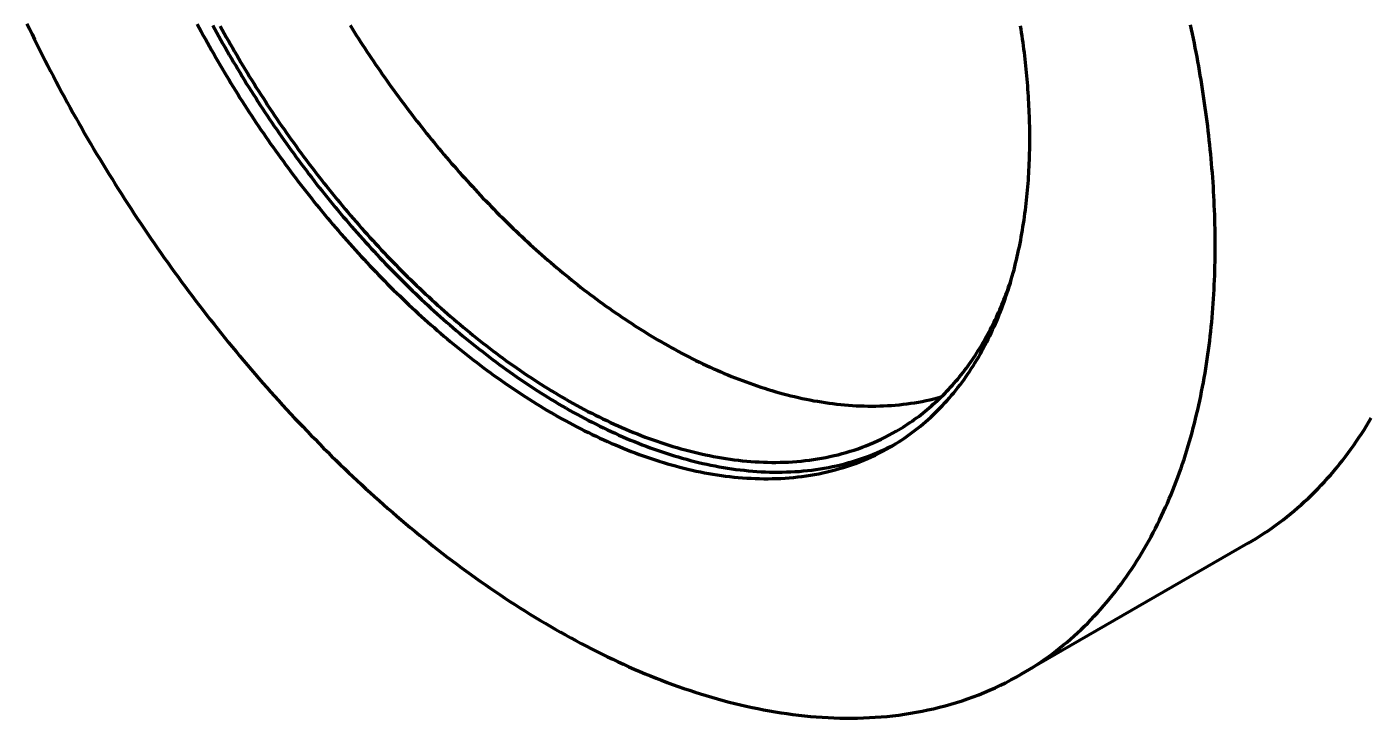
# Model space of a CAD drawing. Header units: millimetres. Extents: x 0 to 2382, y 0 to 420.
# Drawn here: x 281.24 to 306.33, y 60.7 to 73.61 of the extents above; entities that cross this region are included whole.
import ezdxf

# ---------------------------------------------------------------- set-up
doc = ezdxf.new("R2010")
doc.units = ezdxf.units.MM
doc.layers.add('01-VISIBLE', color=7, linetype='CONTINUOUS', lineweight=70)

msp = doc.modelspace()

# ---------------------------------------------------------------- linework, layer by layer
at = {"layer": '01-VISIBLE'}
msp.add_line((304.067, 63.969), (299.824, 61.519), dxfattribs=at)
for points in [[(281.244, 73.672), (281.291, 73.573), (281.34, 73.474), (281.388, 73.375), (281.437, 73.276), (281.487, 73.177), (281.536, 73.078), (281.586, 72.98), (281.637, 72.882), (281.687, 72.784), (281.739, 72.686), (281.79, 72.588), (281.842, 72.491), (281.894, 72.394), (281.947, 72.297), (282, 72.2), (282.053, 72.103), (282.106, 72.007), (282.16, 71.911), (282.215, 71.814), (282.269, 71.719), (282.324, 71.623), (282.38, 71.527), (282.435, 71.432), (282.491, 71.337), (282.548, 71.242), (282.605, 71.148), (282.662, 71.053), (282.719, 70.959), (282.777, 70.865), (282.835, 70.771), (282.893, 70.677), (282.952, 70.584), (283.011, 70.491), (283.071, 70.398), (283.131, 70.305), (283.191, 70.213), (283.251, 70.12), (283.312, 70.028), (283.373, 69.937), (283.435, 69.845), (283.497, 69.753), (283.559, 69.662), (283.621, 69.571), (283.684, 69.481), (283.747, 69.39), (283.811, 69.3), (283.875, 69.21), (283.939, 69.12), (284.004, 69.031), (284.068, 68.941), (284.134, 68.852), (284.199, 68.764), (284.265, 68.675), (284.331, 68.587), (284.398, 68.499), (284.465, 68.411), (284.532, 68.324), (284.6, 68.236), (284.667, 68.149), (284.736, 68.063), (284.804, 67.976), (284.873, 67.89), (284.942, 67.804), (285.012, 67.718), (285.082, 67.633), (285.152, 67.548), (285.223, 67.463), (285.294, 67.378), (285.365, 67.294), (285.436, 67.21), (285.508, 67.127), (285.581, 67.043), (285.653, 66.96), (285.726, 66.877), (285.799, 66.795), (285.873, 66.712), (285.947, 66.631), (286.021, 66.549), (286.096, 66.468), (286.171, 66.387), (286.246, 66.306), (286.322, 66.226), (286.398, 66.146), (286.474, 66.066), (286.551, 65.987), (286.628, 65.908), (286.705, 65.829), (286.783, 65.75), (286.861, 65.672), (286.939, 65.595), (287.018, 65.517), (287.097, 65.44), (287.176, 65.364), (287.256, 65.288), (287.336, 65.212), (287.417, 65.136), (287.498, 65.061), (287.579, 64.986), (287.66, 64.912), (287.742, 64.838), (287.824, 64.764), (287.907, 64.691), (287.99, 64.618), (288.073, 64.546), (288.157, 64.473), (288.24, 64.402), (288.325, 64.331), (288.409, 64.26), (288.494, 64.19), (288.58, 64.12), (288.666, 64.05), (288.752, 63.981), (288.838, 63.912), (288.925, 63.844), (289.012, 63.777), (289.099, 63.709), (289.187, 63.643), (289.276, 63.576), (289.364, 63.51), (289.453, 63.445), (289.542, 63.38), (289.632, 63.316), (289.722, 63.252), (289.813, 63.189), (289.903, 63.126), (289.994, 63.064), (290.086, 63.002), (290.178, 62.941), (290.27, 62.881), (290.363, 62.821), (290.456, 62.761), (290.549, 62.702), (290.643, 62.644), (290.737, 62.586), (290.831, 62.529), (290.926, 62.473), (291.021, 62.417), (291.117, 62.362), (291.213, 62.307), (291.309, 62.253), (291.406, 62.2), (291.503, 62.147), (291.6, 62.095), (291.698, 62.044), (291.796, 61.994), (291.894, 61.944), (291.993, 61.895), (292.092, 61.847), (292.192, 61.799), (292.292, 61.752), (292.392, 61.706), (292.493, 61.661), (292.594, 61.617), (292.695, 61.573), (292.797, 61.53), (292.899, 61.489), (293.002, 61.448), (293.105, 61.407), (293.208, 61.368), (293.311, 61.33), (293.415, 61.293), (293.519, 61.256), (293.624, 61.221), (293.729, 61.186), (293.834, 61.153), (293.939, 61.12), (294.045, 61.089), (294.151, 61.058), (294.257, 61.029), (294.364, 61.001), (294.471, 60.974), (294.578, 60.948), (294.686, 60.923), (294.794, 60.899), (294.902, 60.877), (295.01, 60.856), (295.118, 60.836), (295.227, 60.817), (295.336, 60.8), (295.445, 60.784), (295.555, 60.769), (295.664, 60.755), (295.774, 60.743), (295.884, 60.733), (295.994, 60.723), (296.104, 60.716), (296.214, 60.709), (296.324, 60.705), (296.435, 60.701), (296.545, 60.7), (296.655, 60.7), (296.766, 60.701), (296.876, 60.704), (296.986, 60.709), (297.096, 60.715), (297.206, 60.723), (297.316, 60.733), (297.426, 60.745), (297.536, 60.758), (297.645, 60.773), (297.754, 60.79), (297.863, 60.809), (297.971, 60.829), (298.079, 60.852), (298.187, 60.876), (298.294, 60.902), (298.401, 60.93), (298.507, 60.96), (298.613, 60.991), (298.718, 61.025), (298.822, 61.06), (298.926, 61.098), (299.029, 61.137), (299.132, 61.178), (299.233, 61.221), (299.334, 61.266), (299.434, 61.313), (299.533, 61.362), (299.631, 61.413), (299.728, 61.465), (299.824, 61.519)], [(284.427, 73.662), (284.465, 73.592), (284.502, 73.523), (284.54, 73.453), (284.579, 73.383), (284.617, 73.314), (284.656, 73.245), (284.695, 73.175), (284.735, 73.106), (284.774, 73.037), (284.814, 72.969), (284.854, 72.9), (284.895, 72.832), (284.935, 72.763), (284.976, 72.695), (285.017, 72.627), (285.058, 72.559), (285.1, 72.492), (285.142, 72.424), (285.184, 72.357), (285.226, 72.289), (285.269, 72.222), (285.312, 72.155), (285.355, 72.089), (285.398, 72.022), (285.442, 71.956), (285.485, 71.889), (285.53, 71.823), (285.574, 71.757), (285.618, 71.691), (285.663, 71.626), (285.708, 71.56), (285.753, 71.495), (285.799, 71.43), (285.845, 71.365), (285.891, 71.3), (285.937, 71.236), (285.983, 71.171), (286.03, 71.107), (286.077, 71.043), (286.124, 70.979), (286.172, 70.915), (286.219, 70.851), (286.267, 70.788), (286.315, 70.725), (286.364, 70.662), (286.412, 70.599), (286.461, 70.536), (286.51, 70.474), (286.56, 70.412), (286.609, 70.35), (286.659, 70.288), (286.709, 70.226), (286.76, 70.165), (286.81, 70.103), (286.861, 70.042), (286.912, 69.981), (286.963, 69.921), (287.015, 69.86), (287.067, 69.8), (287.119, 69.74), (287.171, 69.68), (287.224, 69.621), (287.276, 69.561), (287.329, 69.502), (287.383, 69.443), (287.436, 69.384), (287.49, 69.326), (287.544, 69.267), (287.598, 69.209), (287.653, 69.151), (287.707, 69.094), (287.762, 69.036), (287.817, 68.979), (287.873, 68.922), (287.929, 68.866), (287.984, 68.809), (288.041, 68.753), (288.097, 68.697), (288.154, 68.641), (288.211, 68.586), (288.268, 68.531), (288.325, 68.476), (288.383, 68.421), (288.441, 68.367), (288.499, 68.313), (288.557, 68.259), (288.616, 68.205), (288.675, 68.152), (288.734, 68.099), (288.794, 68.046), (288.853, 67.994), (288.913, 67.942), (288.974, 67.89), (289.034, 67.838), (289.095, 67.787), (289.156, 67.736), (289.217, 67.685), (289.278, 67.635), (289.34, 67.585), (289.402, 67.535), (289.464, 67.486), (289.527, 67.437), (289.589, 67.388), (289.652, 67.34), (289.716, 67.292), (289.779, 67.244), (289.843, 67.196), (289.907, 67.149), (289.971, 67.103), (290.036, 67.056), (290.101, 67.011), (290.166, 66.965), (290.231, 66.92), (290.297, 66.875), (290.363, 66.831), (290.429, 66.787), (290.495, 66.743), (290.562, 66.7), (290.629, 66.657), (290.696, 66.615), (290.764, 66.573), (290.831, 66.531), (290.899, 66.49), (290.968, 66.449), (291.036, 66.409), (291.105, 66.369), (291.174, 66.33), (291.243, 66.291), (291.313, 66.253), (291.383, 66.215), (291.453, 66.178), (291.523, 66.141), (291.594, 66.104), (291.665, 66.069), (291.736, 66.033), (291.807, 65.999), (291.879, 65.964), (291.951, 65.931), (292.023, 65.897), (292.096, 65.865), (292.169, 65.833), (292.242, 65.802), (292.315, 65.771), (292.388, 65.741), (292.462, 65.711), (292.536, 65.682), (292.61, 65.654), (292.685, 65.626), (292.76, 65.6), (292.835, 65.573), (292.91, 65.548), (292.985, 65.523), (293.061, 65.499), (293.137, 65.475), (293.213, 65.453), (293.29, 65.431), (293.366, 65.41), (293.443, 65.39), (293.52, 65.37), (293.597, 65.351), (293.675, 65.333), (293.752, 65.316), (293.83, 65.3), (293.908, 65.285), (293.986, 65.271), (294.064, 65.257), (294.143, 65.245), (294.221, 65.233), (294.3, 65.222), (294.379, 65.213), (294.458, 65.204), (294.537, 65.196), (294.616, 65.19), (294.696, 65.184), (294.775, 65.18), (294.854, 65.176), (294.934, 65.174), (295.013, 65.173), (295.093, 65.173), (295.172, 65.174), (295.251, 65.176), (295.331, 65.179), (295.41, 65.184), (295.489, 65.19), (295.569, 65.197), (295.648, 65.205), (295.726, 65.215), (295.805, 65.226), (295.884, 65.238), (295.962, 65.251), (296.04, 65.266), (296.118, 65.282), (296.195, 65.299), (296.273, 65.318), (296.349, 65.338), (296.426, 65.36), (296.502, 65.383), (296.578, 65.407), (296.653, 65.432), (296.728, 65.459), (296.802, 65.488), (296.876, 65.517), (296.949, 65.548), (297.021, 65.581), (297.093, 65.614), (297.165, 65.65), (297.235, 65.686), (297.305, 65.724), (297.374, 65.763)], [(284.717, 73.641), (284.754, 73.572), (284.792, 73.503), (284.831, 73.434), (284.869, 73.365), (284.908, 73.297), (284.947, 73.228), (284.986, 73.16), (285.026, 73.092), (285.066, 73.024), (285.106, 72.956), (285.146, 72.888), (285.187, 72.82), (285.227, 72.753), (285.268, 72.685), (285.31, 72.618), (285.351, 72.551), (285.393, 72.484), (285.435, 72.418), (285.477, 72.351), (285.52, 72.285), (285.562, 72.218), (285.605, 72.152), (285.648, 72.086), (285.692, 72.02), (285.736, 71.955), (285.779, 71.889), (285.824, 71.824), (285.868, 71.759), (285.913, 71.694), (285.957, 71.629), (286.003, 71.564), (286.048, 71.5), (286.094, 71.436), (286.139, 71.371), (286.185, 71.307), (286.232, 71.244), (286.278, 71.18), (286.325, 71.117), (286.372, 71.053), (286.419, 70.99), (286.467, 70.927), (286.515, 70.864), (286.562, 70.802), (286.611, 70.739), (286.659, 70.677), (286.708, 70.615), (286.757, 70.553), (286.806, 70.492), (286.855, 70.43), (286.905, 70.369), (286.955, 70.308), (287.005, 70.247), (287.055, 70.186), (287.106, 70.126), (287.157, 70.066), (287.208, 70.006), (287.259, 69.946), (287.31, 69.886), (287.362, 69.827), (287.414, 69.767), (287.467, 69.708), (287.519, 69.649), (287.572, 69.591), (287.625, 69.532), (287.678, 69.474), (287.731, 69.416), (287.785, 69.359), (287.839, 69.301), (287.893, 69.244), (287.948, 69.187), (288.002, 69.13), (288.057, 69.073), (288.112, 69.017), (288.168, 68.961), (288.223, 68.905), (288.279, 68.849), (288.335, 68.794), (288.392, 68.739), (288.448, 68.684), (288.505, 68.629), (288.562, 68.575), (288.62, 68.521), (288.677, 68.467), (288.735, 68.413), (288.793, 68.36), (288.851, 68.307), (288.91, 68.254), (288.969, 68.202), (289.028, 68.149), (289.087, 68.098), (289.147, 68.046), (289.206, 67.995), (289.267, 67.943), (289.327, 67.893), (289.387, 67.842), (289.448, 67.792), (289.509, 67.742), (289.571, 67.693), (289.632, 67.643), (289.694, 67.594), (289.756, 67.546), (289.818, 67.498), (289.881, 67.45), (289.944, 67.402), (290.007, 67.355), (290.07, 67.308), (290.134, 67.261), (290.198, 67.215), (290.262, 67.169), (290.326, 67.124), (290.391, 67.078), (290.456, 67.034), (290.521, 66.989), (290.586, 66.945), (290.652, 66.902), (290.718, 66.858), (290.784, 66.816), (290.851, 66.773), (290.917, 66.731), (290.984, 66.69), (291.052, 66.648), (291.119, 66.608), (291.187, 66.567), (291.255, 66.528), (291.323, 66.488), (291.392, 66.449), (291.461, 66.411), (291.53, 66.373), (291.599, 66.335), (291.669, 66.298), (291.738, 66.262), (291.809, 66.226), (291.879, 66.19), (291.95, 66.155), (292.02, 66.121), (292.092, 66.087), (292.163, 66.053), (292.235, 66.02), (292.307, 65.988), (292.379, 65.956), (292.451, 65.925), (292.524, 65.895), (292.597, 65.865), (292.67, 65.835), (292.743, 65.807), (292.817, 65.779), (292.891, 65.751), (292.965, 65.724), (293.04, 65.698), (293.114, 65.673), (293.189, 65.648), (293.264, 65.624), (293.34, 65.601), (293.415, 65.578), (293.491, 65.556), (293.567, 65.535), (293.643, 65.515), (293.719, 65.496), (293.796, 65.477), (293.873, 65.459), (293.95, 65.442), (294.027, 65.426), (294.104, 65.411), (294.182, 65.396), (294.259, 65.383), (294.337, 65.37), (294.415, 65.358), (294.493, 65.347), (294.572, 65.338), (294.65, 65.329), (294.728, 65.321), (294.807, 65.314), (294.886, 65.308), (294.964, 65.303), (295.043, 65.3), (295.122, 65.297), (295.201, 65.295), (295.279, 65.295), (295.358, 65.296), (295.437, 65.298), (295.516, 65.301), (295.595, 65.305), (295.673, 65.31), (295.752, 65.317), (295.83, 65.324), (295.909, 65.333), (295.987, 65.344), (296.065, 65.355), (296.143, 65.368), (296.22, 65.382), (296.297, 65.398), (296.375, 65.414), (296.451, 65.432), (296.528, 65.452), (296.604, 65.472), (296.679, 65.495), (296.755, 65.518), (296.83, 65.543), (296.904, 65.569), (296.978, 65.596), (297.051, 65.625), (297.124, 65.655), (297.197, 65.686), (297.268, 65.719), (297.339, 65.753), (297.41, 65.789), (297.479, 65.826)], [(284.856, 73.626), (284.894, 73.558), (284.932, 73.49), (284.97, 73.421), (285.009, 73.353), (285.047, 73.285), (285.086, 73.218), (285.126, 73.15), (285.165, 73.082), (285.205, 73.015), (285.245, 72.948), (285.285, 72.881), (285.325, 72.814), (285.366, 72.747), (285.407, 72.681), (285.448, 72.614), (285.49, 72.548), (285.531, 72.482), (285.573, 72.416), (285.615, 72.35), (285.658, 72.284), (285.7, 72.218), (285.743, 72.153), (285.786, 72.088), (285.83, 72.023), (285.873, 71.958), (285.917, 71.893), (285.961, 71.828), (286.005, 71.764), (286.05, 71.7), (286.095, 71.636), (286.14, 71.572), (286.185, 71.508), (286.231, 71.444), (286.276, 71.381), (286.322, 71.318), (286.368, 71.255), (286.415, 71.192), (286.462, 71.129), (286.509, 71.066), (286.556, 71.004), (286.603, 70.942), (286.651, 70.88), (286.699, 70.818), (286.747, 70.756), (286.795, 70.695), (286.844, 70.634), (286.892, 70.573), (286.942, 70.512), (286.991, 70.451), (287.04, 70.39), (287.09, 70.33), (287.14, 70.27), (287.19, 70.21), (287.241, 70.15), (287.292, 70.091), (287.343, 70.032), (287.394, 69.973), (287.445, 69.914), (287.497, 69.855), (287.549, 69.796), (287.601, 69.738), (287.653, 69.68), (287.706, 69.622), (287.759, 69.565), (287.812, 69.507), (287.865, 69.45), (287.919, 69.393), (287.973, 69.337), (288.027, 69.28), (288.081, 69.224), (288.136, 69.168), (288.191, 69.112), (288.246, 69.057), (288.301, 69.001), (288.356, 68.946), (288.412, 68.891), (288.468, 68.837), (288.525, 68.783), (288.581, 68.729), (288.638, 68.675), (288.695, 68.621), (288.752, 68.568), (288.81, 68.515), (288.867, 68.462), (288.925, 68.41), (288.984, 68.358), (289.042, 68.306), (289.101, 68.254), (289.16, 68.203), (289.219, 68.152), (289.278, 68.101), (289.338, 68.051), (289.398, 68), (289.458, 67.951), (289.519, 67.901), (289.58, 67.852), (289.641, 67.803), (289.702, 67.754), (289.763, 67.706), (289.825, 67.658), (289.887, 67.61), (289.949, 67.563), (290.012, 67.516), (290.075, 67.469), (290.138, 67.423), (290.201, 67.377), (290.265, 67.332), (290.328, 67.286), (290.392, 67.242), (290.457, 67.197), (290.521, 67.153), (290.586, 67.109), (290.651, 67.066), (290.717, 67.023), (290.782, 66.981), (290.848, 66.938), (290.914, 66.897), (290.981, 66.855), (291.047, 66.814), (291.114, 66.774), (291.181, 66.734), (291.249, 66.694), (291.317, 66.655), (291.384, 66.617), (291.453, 66.578), (291.521, 66.541), (291.59, 66.503), (291.659, 66.467), (291.728, 66.43), (291.798, 66.395), (291.868, 66.359), (291.938, 66.325), (292.008, 66.29), (292.078, 66.257), (292.149, 66.224), (292.22, 66.191), (292.292, 66.159), (292.363, 66.128), (292.435, 66.097), (292.507, 66.066), (292.58, 66.037), (292.652, 66.008), (292.725, 65.979), (292.798, 65.951), (292.871, 65.924), (292.945, 65.898), (293.019, 65.872), (293.093, 65.847), (293.167, 65.822), (293.242, 65.799), (293.316, 65.776), (293.391, 65.753), (293.466, 65.732), (293.542, 65.711), (293.617, 65.691), (293.693, 65.672), (293.769, 65.654), (293.845, 65.636), (293.922, 65.619), (293.998, 65.603), (294.075, 65.588), (294.152, 65.574), (294.229, 65.561), (294.306, 65.549), (294.384, 65.537), (294.461, 65.527), (294.539, 65.517), (294.616, 65.509), (294.694, 65.501), (294.772, 65.495), (294.85, 65.489), (294.928, 65.485), (295.006, 65.481), (295.085, 65.479), (295.163, 65.478), (295.241, 65.478), (295.319, 65.479), (295.397, 65.481), (295.475, 65.484), (295.553, 65.489), (295.631, 65.495), (295.709, 65.502), (295.787, 65.51), (295.865, 65.519), (295.942, 65.53), (296.019, 65.542), (296.097, 65.555), (296.173, 65.57), (296.25, 65.585), (296.326, 65.603), (296.402, 65.621), (296.478, 65.641), (296.553, 65.662), (296.628, 65.684), (296.703, 65.708), (296.777, 65.733), (296.85, 65.76), (296.923, 65.788), (296.996, 65.817), (297.068, 65.847), (297.139, 65.879), (297.21, 65.912), (297.28, 65.947), (297.35, 65.983), (297.418, 66.02), (297.486, 66.058)], [(287.282, 73.644), (287.321, 73.582), (287.36, 73.521), (287.399, 73.459), (287.438, 73.398), (287.478, 73.336), (287.517, 73.275), (287.557, 73.214), (287.597, 73.154), (287.638, 73.093), (287.678, 73.032), (287.719, 72.972), (287.76, 72.912), (287.801, 72.851), (287.843, 72.791), (287.884, 72.732), (287.926, 72.672), (287.968, 72.612), (288.01, 72.553), (288.053, 72.494), (288.095, 72.435), (288.138, 72.376), (288.181, 72.317), (288.224, 72.258), (288.268, 72.2), (288.312, 72.141), (288.355, 72.083), (288.399, 72.025), (288.444, 71.967), (288.488, 71.909), (288.533, 71.852), (288.578, 71.794), (288.623, 71.737), (288.668, 71.68), (288.714, 71.623), (288.759, 71.566), (288.805, 71.51), (288.852, 71.453), (288.898, 71.397), (288.944, 71.341), (288.991, 71.285), (289.038, 71.229), (289.085, 71.174), (289.133, 71.119), (289.18, 71.063), (289.228, 71.008), (289.276, 70.953), (289.324, 70.899), (289.373, 70.844), (289.421, 70.79), (289.47, 70.736), (289.519, 70.682), (289.568, 70.628), (289.618, 70.575), (289.668, 70.521), (289.717, 70.468), (289.767, 70.415), (289.818, 70.363), (289.868, 70.31), (289.919, 70.258), (289.97, 70.206), (290.021, 70.154), (290.072, 70.102), (290.124, 70.05), (290.176, 69.999), (290.228, 69.948), (290.28, 69.897), (290.332, 69.846), (290.385, 69.796), (290.438, 69.746), (290.491, 69.696), (290.544, 69.646), (290.597, 69.597), (290.651, 69.547), (290.705, 69.498), (290.759, 69.449), (290.813, 69.401), (290.868, 69.352), (290.923, 69.304), (290.978, 69.256), (291.033, 69.209), (291.088, 69.162), (291.144, 69.114), (291.2, 69.068), (291.256, 69.021), (291.312, 68.975), (291.369, 68.929), (291.425, 68.883), (291.482, 68.837), (291.539, 68.792), (291.597, 68.747), (291.654, 68.703), (291.712, 68.658), (291.77, 68.614), (291.829, 68.57), (291.887, 68.527), (291.946, 68.484), (292.005, 68.441), (292.064, 68.398), (292.123, 68.356), (292.183, 68.314), (292.243, 68.272), (292.303, 68.231), (292.363, 68.19), (292.423, 68.15), (292.484, 68.109), (292.545, 68.069), (292.606, 68.03), (292.668, 67.99), (292.729, 67.951), (292.791, 67.913), (292.853, 67.875), (292.916, 67.837), (292.978, 67.8), (293.041, 67.762), (293.104, 67.726), (293.167, 67.69), (293.231, 67.654), (293.294, 67.618), (293.358, 67.583), (293.422, 67.549), (293.487, 67.514), (293.551, 67.481), (293.616, 67.447), (293.681, 67.414), (293.746, 67.382), (293.812, 67.35), (293.877, 67.318), (293.943, 67.287), (294.01, 67.257), (294.076, 67.227), (294.142, 67.197), (294.209, 67.168), (294.276, 67.139), (294.344, 67.111), (294.411, 67.084), (294.479, 67.057), (294.547, 67.03), (294.615, 67.004), (294.683, 66.979), (294.752, 66.954), (294.82, 66.93), (294.889, 66.906), (294.958, 66.883), (295.028, 66.861), (295.097, 66.839), (295.167, 66.818), (295.237, 66.797), (295.307, 66.778), (295.377, 66.758), (295.448, 66.74), (295.519, 66.722), (295.589, 66.705), (295.661, 66.689), (295.732, 66.673), (295.803, 66.658), (295.874, 66.644), (295.946, 66.63), (296.018, 66.618), (296.09, 66.606), (296.162, 66.595), (296.234, 66.584), (296.306, 66.575), (296.379, 66.566), (296.451, 66.558), (296.524, 66.552), (296.596, 66.546), (296.669, 66.54), (296.742, 66.536), (296.815, 66.533), (296.887, 66.531), (296.96, 66.529), (297.033, 66.529), (297.106, 66.529), (297.179, 66.531), (297.252, 66.533), (297.324, 66.537), (297.397, 66.542), (297.47, 66.547), (297.542, 66.554), (297.615, 66.562), (297.687, 66.571), (297.759, 66.581), (297.831, 66.592), (297.903, 66.604), (297.975, 66.617), (298.046, 66.631), (298.118, 66.647), (298.189, 66.664), (298.259, 66.682), (298.33, 66.701)], [(297.374, 65.763), (297.429, 65.795), (297.482, 65.827), (297.535, 65.861), (297.588, 65.895), (297.64, 65.93), (297.692, 65.966), (297.743, 66.002), (297.794, 66.04), (297.844, 66.078), (297.893, 66.117), (297.942, 66.156), (297.991, 66.196), (298.038, 66.237), (298.086, 66.279), (298.132, 66.321), (298.178, 66.364), (298.223, 66.408), (298.268, 66.452), (298.312, 66.497), (298.356, 66.542), (298.398, 66.588), (298.441, 66.635), (298.482, 66.682), (298.523, 66.73), (298.563, 66.778), (298.603, 66.827), (298.642, 66.876), (298.68, 66.926), (298.718, 66.976), (298.755, 67.027), (298.792, 67.078), (298.828, 67.13), (298.863, 67.182), (298.897, 67.235), (298.931, 67.288), (298.964, 67.341), (298.997, 67.395), (299.029, 67.449), (299.061, 67.503), (299.091, 67.558), (299.122, 67.613), (299.151, 67.669), (299.18, 67.725), (299.208, 67.781), (299.236, 67.837), (299.263, 67.894), (299.29, 67.951), (299.316, 68.008), (299.341, 68.066), (299.366, 68.123), (299.39, 68.181), (299.414, 68.24), (299.437, 68.298), (299.46, 68.357), (299.482, 68.416), (299.503, 68.475), (299.524, 68.534), (299.544, 68.594), (299.564, 68.653), (299.584, 68.713), (299.602, 68.773), (299.621, 68.833), (299.638, 68.894), (299.656, 68.954), (299.672, 69.015), (299.689, 69.075), (299.705, 69.136), (299.72, 69.197), (299.735, 69.258), (299.749, 69.32), (299.763, 69.381), (299.776, 69.442), (299.789, 69.504), (299.802, 69.565), (299.814, 69.627), (299.825, 69.689), (299.836, 69.751), (299.847, 69.813), (299.857, 69.875), (299.867, 69.937), (299.876, 69.999), (299.885, 70.061), (299.894, 70.124), (299.902, 70.186), (299.91, 70.248), (299.917, 70.311), (299.924, 70.373), (299.93, 70.436), (299.936, 70.499), (299.942, 70.561), (299.948, 70.624), (299.952, 70.687), (299.957, 70.749), (299.961, 70.812), (299.965, 70.875), (299.969, 70.938), (299.972, 71), (299.974, 71.063), (299.977, 71.126), (299.979, 71.189), (299.981, 71.252), (299.982, 71.315), (299.983, 71.377), (299.983, 71.44), (299.984, 71.503), (299.984, 71.566), (299.983, 71.629), (299.983, 71.692), (299.982, 71.755), (299.98, 71.818), (299.979, 71.88), (299.977, 71.943), (299.975, 72.006), (299.972, 72.069), (299.969, 72.132), (299.966, 72.195), (299.962, 72.257), (299.959, 72.32), (299.954, 72.383), (299.95, 72.446), (299.945, 72.508), (299.94, 72.571), (299.935, 72.634), (299.93, 72.696), (299.924, 72.759), (299.918, 72.821), (299.911, 72.884), (299.904, 72.946), (299.898, 73.009), (299.89, 73.071), (299.883, 73.134), (299.875, 73.196), (299.867, 73.259), (299.859, 73.321), (299.85, 73.383), (299.841, 73.446), (299.832, 73.508), (299.823, 73.57), (299.813, 73.632)], [(299.824, 61.519), (299.9, 61.564), (299.974, 61.609), (300.048, 61.655), (300.121, 61.703), (300.194, 61.752), (300.266, 61.801), (300.337, 61.852), (300.407, 61.904), (300.477, 61.957), (300.545, 62.011), (300.613, 62.066), (300.68, 62.121), (300.747, 62.178), (300.812, 62.236), (300.877, 62.295), (300.941, 62.354), (301.004, 62.415), (301.066, 62.476), (301.127, 62.539), (301.187, 62.602), (301.247, 62.666), (301.305, 62.73), (301.363, 62.796), (301.42, 62.862), (301.476, 62.929), (301.531, 62.997), (301.585, 63.066), (301.638, 63.135), (301.691, 63.205), (301.742, 63.275), (301.793, 63.346), (301.843, 63.418), (301.892, 63.49), (301.94, 63.563), (301.987, 63.637), (302.033, 63.711), (302.078, 63.786), (302.123, 63.861), (302.166, 63.936), (302.209, 64.013), (302.251, 64.089), (302.292, 64.166), (302.332, 64.244), (302.372, 64.322), (302.41, 64.4), (302.448, 64.479), (302.485, 64.558), (302.521, 64.638), (302.556, 64.718), (302.591, 64.798), (302.624, 64.878), (302.657, 64.959), (302.689, 65.04), (302.721, 65.122), (302.751, 65.204), (302.781, 65.286), (302.81, 65.368), (302.838, 65.451), (302.866, 65.534), (302.893, 65.617), (302.919, 65.7), (302.944, 65.784), (302.969, 65.867), (302.993, 65.951), (303.016, 66.036), (303.039, 66.12), (303.061, 66.205), (303.082, 66.289), (303.102, 66.374), (303.122, 66.459), (303.142, 66.544), (303.16, 66.63), (303.178, 66.715), (303.195, 66.801), (303.212, 66.886), (303.228, 66.972), (303.244, 67.058), (303.258, 67.144), (303.273, 67.231), (303.286, 67.317), (303.299, 67.403), (303.312, 67.49), (303.324, 67.576), (303.335, 67.663), (303.346, 67.749), (303.356, 67.836), (303.365, 67.923), (303.374, 68.01), (303.383, 68.097), (303.391, 68.184), (303.398, 68.271), (303.405, 68.358), (303.411, 68.445), (303.417, 68.532), (303.423, 68.619), (303.427, 68.706), (303.432, 68.794), (303.436, 68.881), (303.439, 68.968), (303.442, 69.055), (303.444, 69.143), (303.446, 69.23), (303.447, 69.317), (303.448, 69.405), (303.449, 69.492), (303.449, 69.579), (303.448, 69.667), (303.447, 69.754), (303.446, 69.841), (303.444, 69.929), (303.442, 70.016), (303.439, 70.103), (303.436, 70.191), (303.432, 70.278), (303.428, 70.365), (303.424, 70.452), (303.419, 70.539), (303.414, 70.627), (303.408, 70.714), (303.402, 70.801), (303.395, 70.888), (303.388, 70.975), (303.381, 71.062), (303.373, 71.149), (303.365, 71.236), (303.357, 71.323), (303.348, 71.41), (303.338, 71.497), (303.329, 71.583), (303.319, 71.67), (303.308, 71.757), (303.298, 71.844), (303.286, 71.93), (303.275, 72.017), (303.263, 72.103), (303.251, 72.19), (303.238, 72.276), (303.225, 72.362), (303.212, 72.449), (303.198, 72.535), (303.184, 72.621), (303.17, 72.707), (303.155, 72.793), (303.14, 72.88), (303.125, 72.965), (303.109, 73.051), (303.093, 73.137), (303.077, 73.223), (303.06, 73.309), (303.043, 73.394), (303.025, 73.48), (303.008, 73.565), (302.99, 73.651)], [(297.486, 66.058), (297.53, 66.084), (297.573, 66.11), (297.616, 66.137), (297.659, 66.164), (297.701, 66.191), (297.743, 66.22), (297.785, 66.248), (297.826, 66.277), (297.867, 66.307), (297.908, 66.337), (297.948, 66.368), (297.988, 66.399), (298.027, 66.431), (298.066, 66.463), (298.105, 66.495), (298.143, 66.528), (298.181, 66.562), (298.219, 66.595), (298.256, 66.63), (298.292, 66.664), (298.329, 66.7), (298.365, 66.735), (298.4, 66.771), (298.435, 66.808), (298.47, 66.844), (298.504, 66.881), (298.538, 66.919), (298.571, 66.957), (298.604, 66.995), (298.637, 67.034), (298.669, 67.073), (298.701, 67.112), (298.732, 67.152), (298.763, 67.192), (298.794, 67.232), (298.824, 67.273), (298.853, 67.314), (298.883, 67.355), (298.911, 67.396), (298.94, 67.438), (298.968, 67.48), (298.995, 67.523), (299.022, 67.565), (299.049, 67.608), (299.076, 67.651), (299.101, 67.695), (299.127, 67.738), (299.152, 67.782), (299.177, 67.826), (299.201, 67.87), (299.225, 67.915), (299.248, 67.96), (299.271, 68.005), (299.294, 68.05), (299.316, 68.095), (299.338, 68.141), (299.36, 68.187), (299.381, 68.232), (299.402, 68.279), (299.422, 68.325), (299.442, 68.371), (299.462, 68.418), (299.481, 68.464), (299.5, 68.511), (299.518, 68.558), (299.537, 68.606), (299.554, 68.653), (299.572, 68.7), (299.589, 68.748), (299.605, 68.796), (299.622, 68.843), (299.638, 68.891)], [(304.067, 63.969), (304.142, 64.013), (304.217, 64.058), (304.291, 64.105), (304.364, 64.152), (304.437, 64.201), (304.508, 64.251), (304.579, 64.302), (304.65, 64.353), (304.719, 64.406), (304.788, 64.46), (304.856, 64.515), (304.923, 64.571), (304.989, 64.628), (305.055, 64.685), (305.119, 64.744), (305.183, 64.804), (305.246, 64.864), (305.308, 64.926), (305.37, 64.988), (305.43, 65.051), (305.489, 65.115), (305.548, 65.18), (305.606, 65.245), (305.663, 65.312), (305.719, 65.379), (305.774, 65.447), (305.828, 65.515), (305.881, 65.584), (305.933, 65.654), (305.985, 65.725), (306.036, 65.796), (306.085, 65.868), (306.134, 65.94), (306.182, 66.013), (306.229, 66.086), (306.275, 66.161), (306.321, 66.235), (306.365, 66.31)]]:
    msp.add_lwpolyline(points, dxfattribs=at)

doc.saveas('drawing.dxf')
